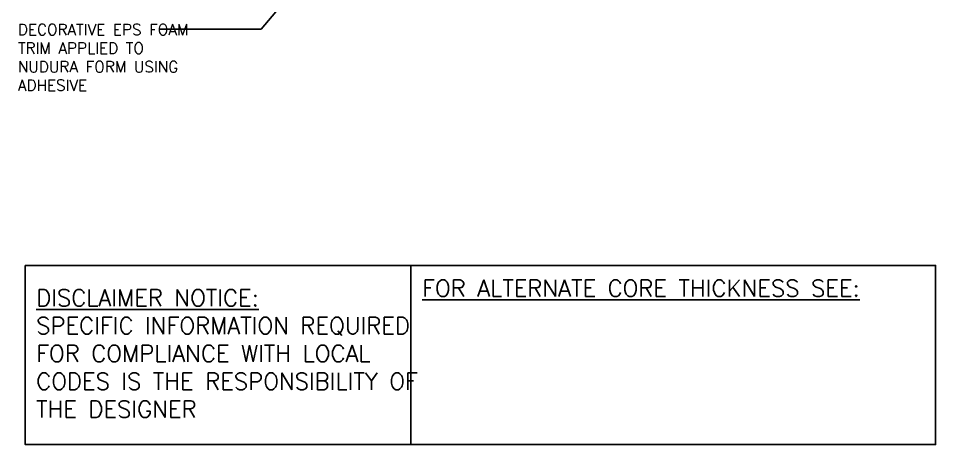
# Model space of a CAD drawing. Header units: inches. Extents: x 2886.1 to 2920.1, y 476.3 to 512.3.
# Drawn here: x 2889.24 to 2920.11, y 476.26 to 490.63 of the extents above; entities that cross this region are included whole.
import ezdxf

# ---------------------------------------------------------------- set-up
doc = ezdxf.new("R2010")
doc.units = ezdxf.units.IN
doc.header["$LTSCALE"] = 0.5
doc.header["$MEASUREMENT"] = 0
doc.layers.add('TEXT', color=4, linetype='CONTINUOUS')
doc.styles.add('DIM', font='romans.shx', dxfattribs={"width": 0.7})
doc.styles.get("Standard").update_dxf_attribs({"font": 'romans.shx'})
doc.dimstyles.new('ext_12', dxfattribs={"dimscale": 12, "dimtxt": 0.09375, "dimasz": 0.09375, "dimexe": 0.09375, "dimexo": 0.0625, "dimgap": 0.0625, "dimtad": 1, "dimdec": 1, "dimzin": 3, "dimdsep": 46, "dimlunit": 4, "dimtxsty": 'DIM', "dimcen": 0.09, "dimdle": 0.09375, "dimclrt": 4, "dimadec": 0, "dimazin": 0, "dimtfac": 1, "dimtdec": 1, "dimtmove": 2, "dimatfit": 3, "dimfxl": 0, "dimfrac": 2, "dimtolj": 1, "dimtzin": 0, "dimarcsym": 0})

msp = doc.modelspace()

# ---------------------------------------------------------------- linework, layer by layer
at = {"layer": 'TEXT'}
msp.add_lwpolyline([(2889.468, 482.3), (2902.452, 482.3), (2902.452, 476.262), (2889.468, 476.262)], close=True, dxfattribs=at)
msp.add_lwpolyline([(2902.452, 482.3), (2920.112, 482.3), (2920.112, 476.262), (2902.452, 476.262)], dxfattribs=at)

# ---------------------------------------------------------------- texts
at = {"layer": 'TEXT', "attachment_point": 4}
for s, insert, char_height, width in [('\\A1;DECORATIVE EPS FOAM TRIM APPLIED TO NUDURA FORM USING ADHESIVE', (2889.219, 489.31), 0.375, 6.32209), ('{\\LFOR ALTERNATE CORE THICKNESS SEE:}', (2902.827, 481.533), 0.5625, 23.33295), ('{\\LDISCLAIMER NOTICE:}\\PSPECIFIC INFORMATION REQUIRED FOR COMPLIANCE WITH LOCAL CODES IS THE RESPONSIBILITY OF THE DESIGNER', (2889.835, 479.334), 0.5625, 14.00235)]:
    msp.add_mtext(s, dxfattribs=dict(at, insert=insert, char_height=char_height, width=width))

# ---------------------------------------------------------------- leaders
at = {"layer": 'TEXT'}
msp.add_leader([(2902.928, 496.829), (2897.405, 490.261), (2893.966, 490.261)], dimstyle='ext_12', override={"dimasz": 0.0625, "dimgap": 0.0625, "dimtad": 0}, dxfattribs=at)

doc.saveas('drawing.dxf')
